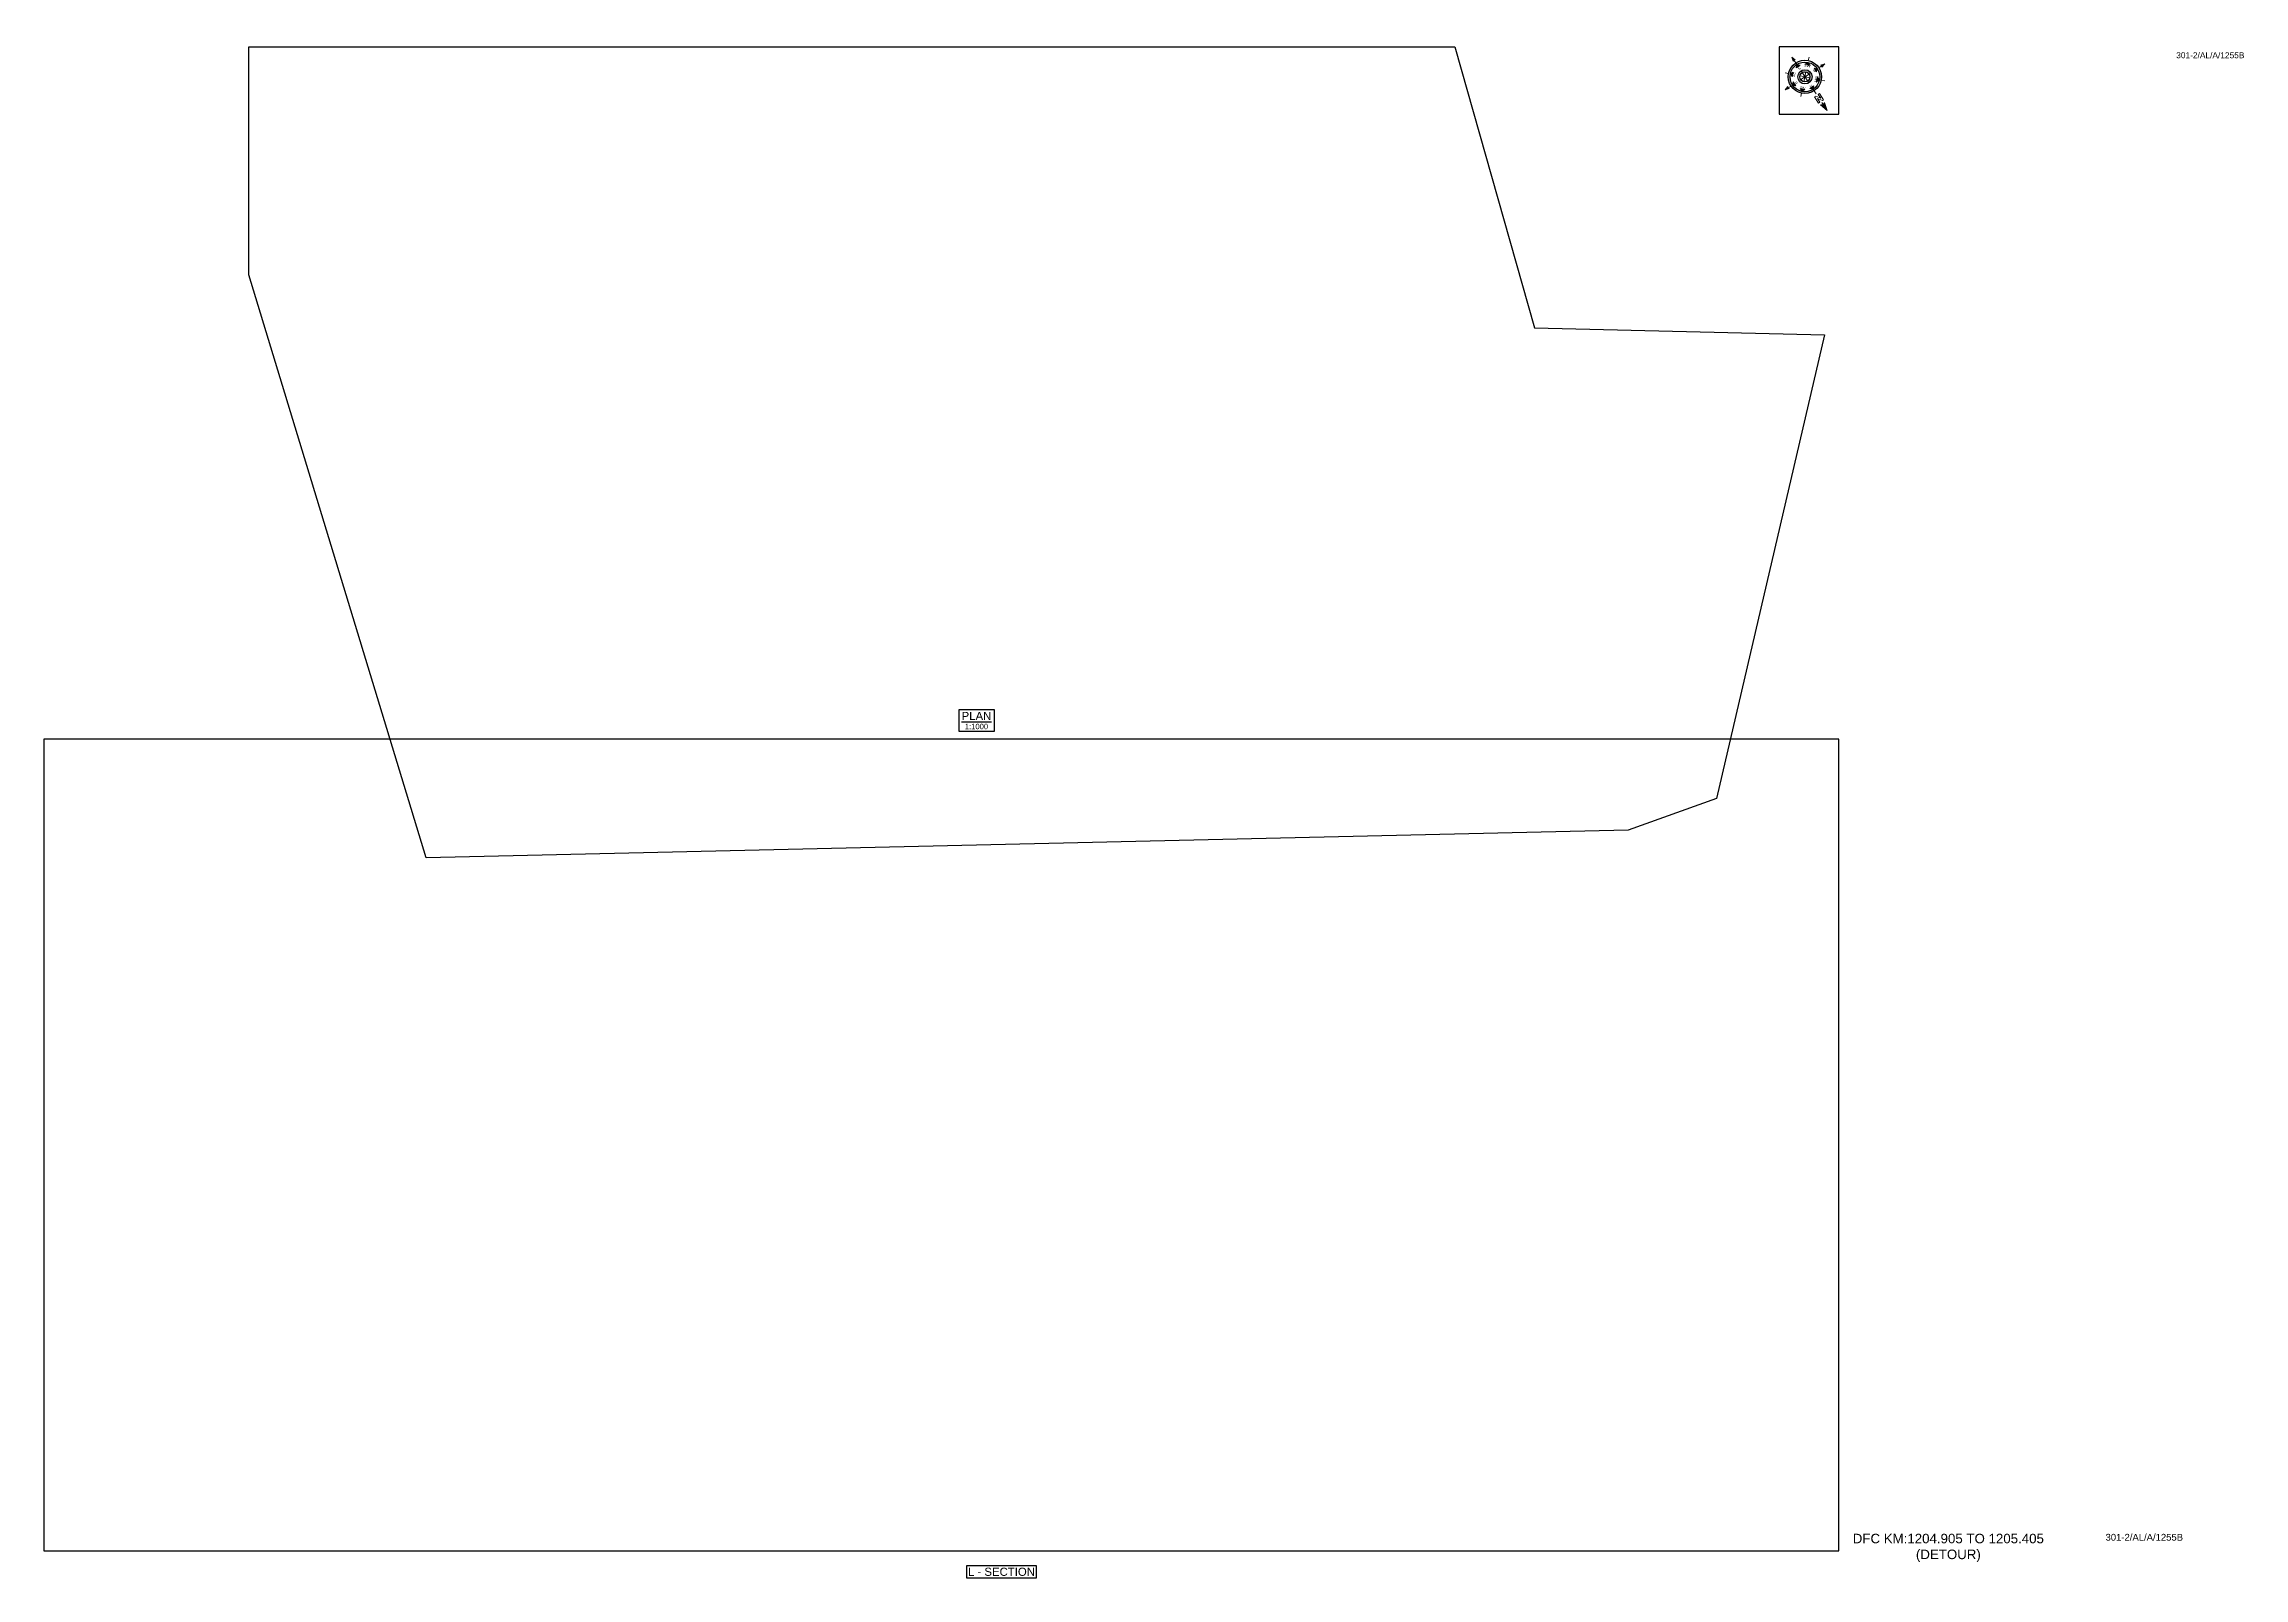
# Paper-space layout '1255B' of a CAD drawing. Header units: metres. Extents: x 15 to 825, y 15 to 580.
import ezdxf
from ezdxf.enums import TextEntityAlignment as Align

# ---------------------------------------------------------------- set-up
doc = ezdxf.new("R2010")
doc.units = ezdxf.units.M
doc.header["$MEASUREMENT"] = 0
doc.layers.get('Defpoints').update_dxf_attribs({"color": 5})
doc.layers.add('title', color=7, linetype='Continuous')
doc.styles.get("Standard").update_dxf_attribs({"font": 'arial.ttf'})
doc.styles.add('Style-Arial', font='arial.ttf')

# ---------------------------------------------------------------- blocks, each defined once
blk = doc.blocks.new('N')
for points in [[(0, 8.41), (-0.49, 6.68), (0, 6.93)], [(0.49, 6.68), (0, 6.93), (0, 8.41)], [(-4.93, 0), (-4.07, 0.25), (-4.19, 0)], [(-4.07, -0.25), (-4.19, 0), (-4.93, 0)], [(-3.08, 0), (-2.59, 0.49), (-2.59, -0.49)], [(-2.18, 2.18), (-1.48, 2.18), (-2.18, 1.48)], [(0, 3.08), (0.49, 2.59), (-0.49, 2.59)], [(2.18, 2.18), (2.18, 1.48), (1.48, 2.18)], [(3.08, 0), (2.59, -0.49), (2.59, 0.49)], [(4.07, 0.25), (4.19, 0), (4.93, 0)], [(4.93, 0), (4.07, -0.25), (4.19, 0)], [(-2.18, -2.18), (-2.18, -1.48), (-1.48, -2.18)], [(0, -3.08), (-0.49, -2.59), (0.49, -2.59)], [(0, -4.93), (-0.25, -4.07), (0, -4.19)], [(0.25, -4.07), (0, -4.19), (0, -4.93)], [(2.18, -2.18), (1.48, -2.18), (2.18, -1.48)]]:
    blk.add_hatch(color=7).paths.add_polyline_path(points, flags=0)
h = blk.add_hatch(color=7)
h.paths.add_polyline_path([(0, -3.08), (0, -3.46, 1), (0, 3.46), (0, 3.08, -1)])
h.paths.add_polyline_path([(0, 1.05), (0, 1.48, 1), (0, -1.48), (0, -1.05, -1)])
at = {"color": 7, "linetype": 'ByBlock', "lineweight": 13}
for p, q in [((-0.61, 4.57), (-0.61, 6.12)), ((-0.61, 6.12), (-0.3, 6.12)), ((-0.3, 6.12), (0.32, 5.19)), ((0.32, 4.57), (-0.3, 5.5)), ((-0.3, 5.5), (-0.3, 4.57)), ((0.32, 5.19), (0.32, 6.12)), ((0.32, 6.12), (0.64, 6.12)), ((0.64, 6.12), (0.64, 4.57))]:
    blk.add_line(p, q, dxfattribs=at)
at = {"color": 7, "lineweight": 13}
for p, q in [((0, 6.41), (0, 7.28)), ((-3.46, 0), (-4.19, 0)), ((-2.45, 2.45), (-2.97, 2.97)), ((1.05, 0), (-1.05, 0)), ((-1.05, 0), (1.05, 0)), ((-0.74, 0.74), (0.74, -0.74)), ((0.74, 0.74), (-0.74, -0.74)), ((0.74, -0.74), (-0.74, 0.74)), ((-0.74, -0.74), (0.74, 0.74)), ((0, 3.46), (0, 4.19)), ((0, 3.46), (0, 3.08)), ((0, 1.05), (0, 1.48)), ((0, 1.05), (0, -1.05)), ((0, -1.05), (0, 1.05)), ((2.45, 2.45), (2.97, 2.97)), ((3.46, 0), (4.19, 0)), ((-2.45, -2.45), (-2.97, -2.97)), ((0, -1.05), (0, -1.48)), ((0, -3.46), (0, -3.08)), ((0, -3.46), (0, -4.19)), ((2.45, -2.45), (2.97, -2.97))]:
    blk.add_line(p, q, dxfattribs=at)
for points in [[(0, 8.41), (-0.49, 6.68), (0, 6.93), (0, 6.93)], [(0.49, 6.68), (0, 6.93), (0, 8.41), (0, 8.41)], [(-4.93, 0), (-4.07, 0.25), (-4.19, 0), (-4.19, 0)], [(-4.07, -0.25), (-4.19, 0), (-4.93, 0), (-4.93, 0)], [(-3.08, 0), (-2.59, 0.49), (-2.59, -0.49), (-2.59, -0.49)], [(-2.18, 2.18), (-1.48, 2.18), (-2.18, 1.48), (-2.18, 1.48)], [(0, 3.08), (0.49, 2.59), (-0.49, 2.59), (-0.49, 2.59)], [(2.18, 2.18), (2.18, 1.48), (1.48, 2.18), (1.48, 2.18)], [(3.08, 0), (2.59, -0.49), (2.59, 0.49), (2.59, 0.49)], [(4.07, 0.25), (4.19, 0), (4.93, 0), (4.93, 0)], [(4.93, 0), (4.07, -0.25), (4.19, 0), (4.19, 0)], [(-2.18, -2.18), (-2.18, -1.48), (-1.48, -2.18), (-1.48, -2.18)], [(0, -3.08), (-0.49, -2.59), (0.49, -2.59), (0.49, -2.59)], [(0, -4.93), (-0.25, -4.07), (0, -4.19), (0, -4.19)], [(0.25, -4.07), (0, -4.19), (0, -4.93), (0, -4.93)], [(2.18, -2.18), (1.48, -2.18), (2.18, -1.48), (2.18, -1.48)]]:
    blk.add_lwpolyline(points, close=True, dxfattribs=at)
at = {"color": 7, "linetype": 'ByBlock', "lineweight": 13}
for points in [[(-0.3, 4.57), (-0.61, 4.57)], [(0.32, 4.57), (0.64, 4.57)]]:
    blk.add_lwpolyline(points, dxfattribs=at)
at = {"color": 7}
for radius in [3.46, 3.08, 1.48, 1.05]:
    blk.add_circle((0, 0), radius, dxfattribs=at)
for s, rotation, p in [('W', 90, (-2.1, 0)), ('NW', 45, (-1.48, 1.48)), ('NE', 315, (1.48, 1.48)), ('E', 270, (1.97, 0)), ('SW', 135, (-1.48, -1.48)), ('SE', 225, (1.48, -1.48))]:
    blk.add_text(s, height=0.6, rotation=rotation, dxfattribs=at).set_placement(p, align=Align.CENTER)
for s, p in [('N', (0, 2.1)), ('S', (0, -2.47))]:
    blk.add_text(s, height=0.6, dxfattribs=at).set_placement(p, align=Align.CENTER)

psp = doc.layouts.new('1255B')

# ---------------------------------------------------------------- linework, layer by layer
psp.add_lwpolyline([(354.82, 15), (354.82, 19.6), (380.35, 19.6), (380.35, 15)], close=True)
at = {"layer": 'Defpoints'}
psp.add_lwpolyline([(15, 25), (676, 25), (675.92, 323.94), (15, 323.94)], close=True, dxfattribs=at)
at = {"layer": 'title', "color": 7, "linetype": 'Continuous', "lineweight": -3}
psp.add_lwpolyline([(352.01, 334.94), (364.9, 334.94), (364.9, 326.79), (352.01, 326.79)], close=True, dxfattribs=at)

# ---------------------------------------------------------------- texts
at = {"style": 'Style-Arial'}
for height, p in [(2.2, (800.22, 574.76)), (2.5, (774.19, 28.76))]:
    psp.add_text('301-2/AL/A/1255B', height=height, dxfattribs=at).set_placement(p)
at = {"insert": (668.57, 31.29), "char_height": 3.5, "attachment_point": 1, "style": 'Style-Arial'}
psp.add_mtext_dynamic_manual_height_columns('\\pxqc;{\\C1;DFC KM:1204.905 TO 1205.405 \\P(DETOUR)}', width=95.4615, gutter_width=17.5, heights=[0], dxfattribs=at)
at = {"layer": 'title', "color": 7, "linetype": 'Continuous', "lineweight": -3, "style": 'Style-Arial'}
for s, height, p in [('%%UPLAN', 3, (358.4, 332.5)), ('1:1000', 2, (358.4, 328.63))]:
    psp.add_text(s, height=height, dxfattribs=at).set_placement(p, align=Align.MIDDLE)
at = {"layer": 'title', "style": 'Style-Arial'}
psp.add_text('L - SECTION', height=3, rotation=0.00006, dxfattribs=at).set_placement((367.6, 17.3), align=Align.MIDDLE_CENTER)

# ---------------------------------------------------------------- viewports
at = {"layer": 'Defpoints'}
vp = psp.add_viewport(center=(345.5, 174.47), size=(661, 298.943), view_center_point=(35205.09, -11985.53), view_height=298.943, status=3, dxfattribs=at)
vp.dxf.flags = 0x10000  # cut along an outline
vp.dxf.clipping_boundary_handle = psp.add_lwpolyline([(15, 25), (676, 25), (675.92, 323.94), (15, 323.94)], format="xyb", close=True, dxfattribs={"invisible": 1}).dxf.handle

# ---------------------------------------------------------------- wipeouts: each hides what was drawn before it
psp.add_wipeout([(653.96, 579), (676, 579), (676, 554.19), (653.96, 554.19)])

# ---------------------------------------------------------------- next in the draw order: linework, layer by layer
psp.add_lwpolyline([(676, 579), (653.96, 579), (653.96, 554.19), (676, 554.19)], close=True)
psp.add_lwpolyline([(563.89, 475.41), (670.64, 472.91), (630.93, 302.06), (598.38, 290.41), (155.68, 280.25), (90.46, 495.03), (90.46, 579), (534.54, 579)], close=True, dxfattribs=at)

# ---------------------------------------------------------------- next in the draw order: block references
at = {"xscale": 1.771541371757186, "yscale": 1.771541371757186, "zscale": 1.771541371757186, "rotation": 213.3650163118157}
psp.add_blockref('N', (663.49, 567.9), dxfattribs=at)

# ---------------------------------------------------------------- next in the draw order: viewports
at = {"layer": 'Defpoints', "view_twist_angle": 246.88698505}
vp = psp.add_viewport(center=(380.55, 429.62), size=(580.18, 298.7513), view_center_point=(2868893.94, -1911850.87), view_height=298.7513, dxfattribs=at)
vp.dxf.flags = 0x10000  # cut along an outline
vp.dxf.clipping_boundary_handle = psp.add_lwpolyline([(563.89, 475.41), (670.64, 472.91), (630.93, 302.06), (598.38, 290.41), (155.68, 280.25), (90.46, 495.03), (90.46, 579), (534.54, 579)], format="xyb", close=True, dxfattribs={"invisible": 1}).dxf.handle

doc.saveas('drawing.dxf')
